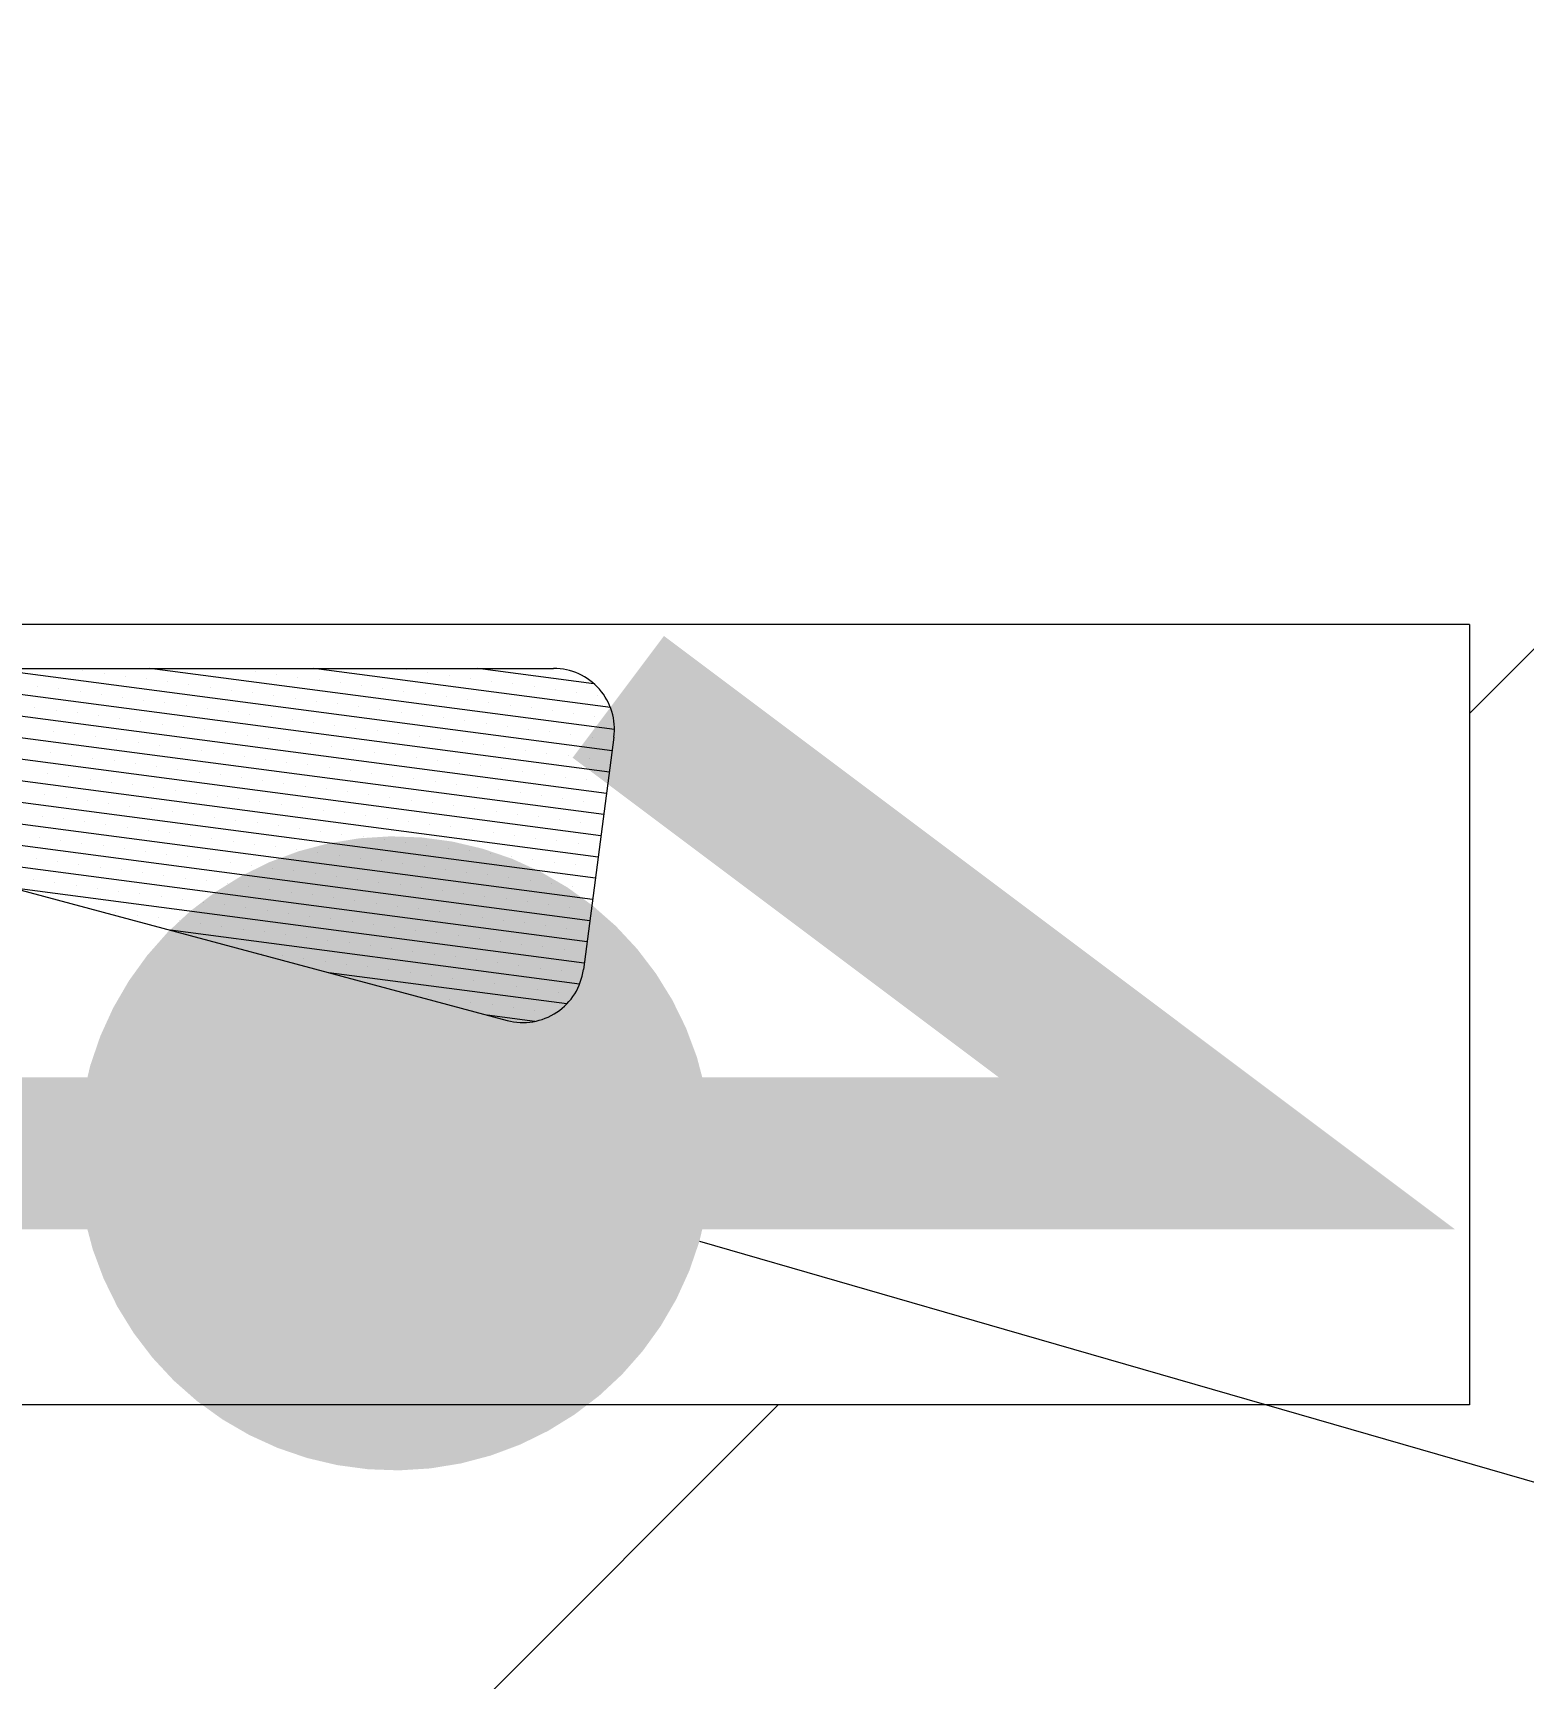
# Model space of a CAD drawing. Header units: inches. Extents: x 0 to 703, y 0 to 93.
# Drawn here: x 633.294 to 633.882, y 91.413 to 92.062 of the extents above; entities that cross this region are included whole.
import ezdxf
from ezdxf import colors
from ezdxf.entities.mleader import LeaderData, LeaderLine
from ezdxf.math import Vec2, Vec3

# ---------------------------------------------------------------- set-up
doc = ezdxf.new("R2010")
doc.units = ezdxf.units.IN
doc.header["$MEASUREMENT"] = 0
doc.layers.add('BP Others', color=190, linetype='Continuous', lineweight=0)
doc.layers.add('BP Text', color=20, linetype='Continuous', lineweight=0)
doc.layers.add('Metal', color=7, linetype='Continuous', true_color=0x803345)
doc.styles.get("Standard").update_dxf_attribs({"font": 'ARIALN.TTF'})

# ---------------------------------------------------------------- blocks, each defined once
blk = doc.blocks.new('*X20')
at = {"color": 0}
for p, q in [((15.30312, 19.61153), (15.49393, 19.63665)), ((15.30407, 19.60279), (15.56126, 19.63665)), ((15.30479, 19.62061), (15.42659, 19.63665)), ((15.30522, 19.59407), (15.6286, 19.63665)), ((15.30637, 19.58536), (15.69593, 19.63665)), ((15.31155, 19.63037), (15.35926, 19.63665)), ((15.38845, 19.63606), (15.38845, 19.63606)), ((15.4506, 19.63537), (15.4506, 19.63537)), ((15.45931, 19.63652), (15.45931, 19.63652)), ((15.52146, 19.63584), (15.52146, 19.63584)), ((15.30752, 19.57665), (15.71359, 19.63011)), ((15.33617, 19.62918), (15.33617, 19.62918)), ((15.34489, 19.63032), (15.34489, 19.63032)), ((15.3536, 19.63147), (15.3536, 19.63147)), ((15.36231, 19.63262), (15.36231, 19.63262)), ((15.37103, 19.63376), (15.37103, 19.63376)), ((15.37974, 19.63491), (15.37974, 19.63491)), ((15.39832, 19.62849), (15.39832, 19.62849)), ((15.40703, 19.62964), (15.40703, 19.62964)), ((15.41574, 19.63079), (15.41574, 19.63079)), ((15.42446, 19.63193), (15.42446, 19.63193)), ((15.43317, 19.63308), (15.43317, 19.63308)), ((15.44189, 19.63423), (15.44189, 19.63423)), ((15.46917, 19.62896), (15.46917, 19.62896)), ((15.47789, 19.6301), (15.47789, 19.6301)), ((15.4866, 19.63125), (15.4866, 19.63125)), ((15.49532, 19.6324), (15.49532, 19.6324)), ((15.50403, 19.63354), (15.50403, 19.63354)), ((15.51274, 19.63469), (15.51274, 19.63469)), ((15.53132, 19.62827), (15.53132, 19.62827)), ((15.54003, 19.62942), (15.54003, 19.62942)), ((15.30866, 19.56793), (15.71948, 19.62202)), ((15.31003, 19.62573), (15.31003, 19.62573)), ((15.31874, 19.62688), (15.31874, 19.62688)), ((15.32746, 19.62803), (15.32746, 19.62803)), ((15.34603, 19.62161), (15.34603, 19.62161)), ((15.35475, 19.62276), (15.35475, 19.62276)), ((15.36346, 19.6239), (15.36346, 19.6239)), ((15.37217, 19.62505), (15.37217, 19.62505)), ((15.38089, 19.6262), (15.38089, 19.6262)), ((15.3896, 19.62734), (15.3896, 19.62734)), ((15.41689, 19.62207), (15.41689, 19.62207)), ((15.4256, 19.62322), (15.4256, 19.62322)), ((15.43432, 19.62437), (15.43432, 19.62437)), ((15.44303, 19.62551), (15.44303, 19.62551)), ((15.45175, 19.62666), (15.45175, 19.62666)), ((15.46046, 19.62781), (15.46046, 19.62781)), ((15.48775, 19.62254), (15.48775, 19.62254)), ((15.49646, 19.62368), (15.49646, 19.62368)), ((15.50518, 19.62483), (15.50518, 19.62483)), ((15.51389, 19.62598), (15.51389, 19.62598)), ((15.5226, 19.62712), (15.5226, 19.62712)), ((15.31118, 19.61702), (15.31118, 19.61702)), ((15.31989, 19.61817), (15.31989, 19.61817)), ((15.3286, 19.61931), (15.3286, 19.61931)), ((15.33732, 19.62046), (15.33732, 19.62046)), ((15.36461, 19.61519), (15.36461, 19.61519)), ((15.37332, 19.61634), (15.37332, 19.61634)), ((15.38204, 19.61748), (15.38204, 19.61748)), ((15.39075, 19.61863), (15.39075, 19.61863)), ((15.39946, 19.61978), (15.39946, 19.61978)), ((15.40818, 19.62092), (15.40818, 19.62092)), ((15.43547, 19.61565), (15.43547, 19.61565)), ((15.44418, 19.6168), (15.44418, 19.6168)), ((15.45289, 19.61795), (15.45289, 19.61795)), ((15.46161, 19.61909), (15.46161, 19.61909)), ((15.47032, 19.62024), (15.47032, 19.62024)), ((15.47903, 19.62139), (15.47903, 19.62139)), ((15.49761, 19.61497), (15.49761, 19.61497)), ((15.50632, 19.61612), (15.50632, 19.61612)), ((15.51504, 19.61726), (15.51504, 19.61726)), ((15.52375, 19.61841), (15.52375, 19.61841)), ((15.53247, 19.61956), (15.53247, 19.61956)), ((15.54118, 19.62071), (15.54118, 19.62071)), ((15.30981, 19.55922), (15.72167, 19.61344)), ((15.31232, 19.60831), (15.31232, 19.60831)), ((15.32104, 19.60945), (15.32104, 19.60945)), ((15.32975, 19.6106), (15.32975, 19.6106)), ((15.33847, 19.61175), (15.33847, 19.61175)), ((15.34718, 19.61289), (15.34718, 19.61289)), ((15.35589, 19.61404), (15.35589, 19.61404)), ((15.38318, 19.60877), (15.38318, 19.60877)), ((15.3919, 19.60992), (15.3919, 19.60992)), ((15.40061, 19.61106), (15.40061, 19.61106)), ((15.40932, 19.61221), (15.40932, 19.61221)), ((15.41804, 19.61336), (15.41804, 19.61336)), ((15.42675, 19.61451), (15.42675, 19.61451)), ((15.44533, 19.60809), (15.44533, 19.60809)), ((15.45404, 19.60923), (15.45404, 19.60923)), ((15.46275, 19.61038), (15.46275, 19.61038)), ((15.47147, 19.61153), (15.47147, 19.61153)), ((15.48018, 19.61267), (15.48018, 19.61267)), ((15.4889, 19.61382), (15.4889, 19.61382)), ((15.51618, 19.60855), (15.51618, 19.60855)), ((15.5249, 19.6097), (15.5249, 19.6097)), ((15.53361, 19.61084), (15.53361, 19.61084)), ((15.30361, 19.60716), (15.30361, 19.60716)), ((15.31096, 19.5505), (15.72068, 19.60444)), ((15.3309, 19.60189), (15.3309, 19.60189)), ((15.33961, 19.60303), (15.33961, 19.60303)), ((15.34833, 19.60418), (15.34833, 19.60418)), ((15.35704, 19.60533), (15.35704, 19.60533)), ((15.36575, 19.60648), (15.36575, 19.60648)), ((15.37447, 19.60762), (15.37447, 19.60762)), ((15.39304, 19.6012), (15.39304, 19.6012)), ((15.40176, 19.60235), (15.40176, 19.60235)), ((15.41047, 19.6035), (15.41047, 19.6035)), ((15.41919, 19.60464), (15.41919, 19.60464)), ((15.4279, 19.60579), (15.4279, 19.60579)), ((15.43661, 19.60694), (15.43661, 19.60694)), ((15.4639, 19.60167), (15.4639, 19.60167)), ((15.47262, 19.60281), (15.47262, 19.60281)), ((15.48133, 19.60396), (15.48133, 19.60396)), ((15.49004, 19.60511), (15.49004, 19.60511)), ((15.49876, 19.60626), (15.49876, 19.60626)), ((15.50747, 19.6074), (15.50747, 19.6074)), ((15.53476, 19.60213), (15.53476, 19.60213)), ((15.30476, 19.59844), (15.30476, 19.59844)), ((15.3121, 19.54179), (15.71527, 19.59487)), ((15.31347, 19.59959), (15.31347, 19.59959)), ((15.32219, 19.60074), (15.32219, 19.60074)), ((15.34947, 19.59547), (15.34947, 19.59547)), ((15.35819, 19.59661), (15.35819, 19.59661)), ((15.3669, 19.59776), (15.3669, 19.59776)), ((15.37562, 19.59891), (15.37562, 19.59891)), ((15.38433, 19.60006), (15.38433, 19.60006)), ((15.41162, 19.59478), (15.41162, 19.59478)), ((15.42033, 19.59593), (15.42033, 19.59593)), ((15.42905, 19.59708), (15.42905, 19.59708)), ((15.43776, 19.59822), (15.43776, 19.59822)), ((15.44647, 19.59937), (15.44647, 19.59937)), ((15.45519, 19.60052), (15.45519, 19.60052)), ((15.48248, 19.59525), (15.48248, 19.59525)), ((15.49119, 19.59639), (15.49119, 19.59639)), ((15.4999, 19.59754), (15.4999, 19.59754)), ((15.50862, 19.59869), (15.50862, 19.59869)), ((15.51733, 19.59984), (15.51733, 19.59984)), ((15.52605, 19.60098), (15.52605, 19.60098)), ((15.3059, 19.58973), (15.3059, 19.58973)), ((15.31462, 19.59088), (15.31462, 19.59088)), ((15.32333, 19.59203), (15.32333, 19.59203)), ((15.33205, 19.59317), (15.33205, 19.59317)), ((15.34076, 19.59432), (15.34076, 19.59432)), ((15.35934, 19.5879), (15.35934, 19.5879)), ((15.36805, 19.58905), (15.36805, 19.58905)), ((15.37676, 19.59019), (15.37676, 19.59019)), ((15.38548, 19.59134), (15.38548, 19.59134)), ((15.39419, 19.59249), (15.39419, 19.59249)), ((15.4029, 19.59364), (15.4029, 19.59364)), ((15.43019, 19.58836), (15.43019, 19.58836)), ((15.43891, 19.58951), (15.43891, 19.58951)), ((15.44762, 19.59066), (15.44762, 19.59066)), ((15.45633, 19.59181), (15.45633, 19.59181)), ((15.46505, 19.59295), (15.46505, 19.59295)), ((15.47376, 19.5941), (15.47376, 19.5941)), ((15.50105, 19.58883), (15.50105, 19.58883)), ((15.50977, 19.58997), (15.50977, 19.58997)), ((15.51848, 19.59112), (15.51848, 19.59112)), ((15.52719, 19.59227), (15.52719, 19.59227)), ((15.53591, 19.59342), (15.53591, 19.59342)), ((15.30705, 19.58102), (15.30705, 19.58102)), ((15.31325, 19.53308), (15.68058, 19.58144)), ((15.31577, 19.58216), (15.31577, 19.58216)), ((15.32448, 19.58331), (15.32448, 19.58331)), ((15.33319, 19.58446), (15.33319, 19.58446)), ((15.34191, 19.58561), (15.34191, 19.58561)), ((15.35062, 19.58675), (15.35062, 19.58675)), ((15.37791, 19.58148), (15.37791, 19.58148)), ((15.38662, 19.58263), (15.38662, 19.58263)), ((15.39534, 19.58378), (15.39534, 19.58378)), ((15.40405, 19.58492), (15.40405, 19.58492)), ((15.41277, 19.58607), (15.41277, 19.58607)), ((15.42148, 19.58722), (15.42148, 19.58722)), ((15.44877, 19.58194), (15.44877, 19.58194)), ((15.45748, 19.58309), (15.45748, 19.58309)), ((15.4662, 19.58424), (15.4662, 19.58424)), ((15.47491, 19.58539), (15.47491, 19.58539)), ((15.48362, 19.58653), (15.48362, 19.58653)), ((15.49234, 19.58768), (15.49234, 19.58768)), ((15.51091, 19.58126), (15.51091, 19.58126)), ((15.51963, 19.58241), (15.51963, 19.58241)), ((15.52834, 19.58356), (15.52834, 19.58356)), ((15.53705, 19.5847), (15.53705, 19.5847)), ((15.32563, 19.5746), (15.32563, 19.5746)), ((15.33434, 19.57574), (15.33434, 19.57574)), ((15.34305, 19.57689), (15.34305, 19.57689)), ((15.35177, 19.57804), (15.35177, 19.57804)), ((15.36048, 19.57919), (15.36048, 19.57919)), ((15.3692, 19.58033), (15.3692, 19.58033)), ((15.39649, 19.57506), (15.39649, 19.57506)), ((15.4052, 19.57621), (15.4052, 19.57621)), ((15.41391, 19.57736), (15.41391, 19.57736)), ((15.42263, 19.5785), (15.42263, 19.5785)), ((15.43134, 19.57965), (15.43134, 19.57965)), ((15.44005, 19.5808), (15.44005, 19.5808)), ((15.45863, 19.57438), (15.45863, 19.57438)), ((15.46734, 19.57552), (15.46734, 19.57552)), ((15.47606, 19.57667), (15.47606, 19.57667)), ((15.48477, 19.57782), (15.48477, 19.57782)), ((15.49348, 19.57897), (15.49348, 19.57897)), ((15.5022, 19.58011), (15.5022, 19.58011)), ((15.52949, 19.57484), (15.52949, 19.57484)), ((15.5382, 19.57599), (15.5382, 19.57599)), ((15.3082, 19.5723), (15.3082, 19.5723)), ((15.31691, 19.57345), (15.31691, 19.57345)), ((15.3442, 19.56818), (15.3442, 19.56818)), ((15.35292, 19.56933), (15.35292, 19.56933)), ((15.36163, 19.57047), (15.36163, 19.57047)), ((15.37034, 19.57162), (15.37034, 19.57162)), ((15.37906, 19.57277), (15.37906, 19.57277)), ((15.38777, 19.57391), (15.38777, 19.57391)), ((15.40635, 19.56749), (15.40635, 19.56749)), ((15.41506, 19.56864), (15.41506, 19.56864)), ((15.42377, 19.56979), (15.42377, 19.56979)), ((15.43249, 19.57094), (15.43249, 19.57094)), ((15.4412, 19.57208), (15.4412, 19.57208)), ((15.44992, 19.57323), (15.44992, 19.57323)), ((15.4772, 19.56796), (15.4772, 19.56796)), ((15.48592, 19.56911), (15.48592, 19.56911)), ((15.49463, 19.57025), (15.49463, 19.57025)), ((15.50335, 19.5714), (15.50335, 19.5714)), ((15.51206, 19.57255), (15.51206, 19.57255)), ((15.52077, 19.57369), (15.52077, 19.57369)), ((15.30935, 19.56359), (15.30935, 19.56359)), ((15.3144, 19.52436), (15.61554, 19.56401)), ((15.31806, 19.56474), (15.31806, 19.56474)), ((15.32677, 19.56588), (15.32677, 19.56588)), ((15.33549, 19.56703), (15.33549, 19.56703)), ((15.36278, 19.56176), (15.36278, 19.56176)), ((15.37149, 19.56291), (15.37149, 19.56291)), ((15.3802, 19.56405), (15.3802, 19.56405)), ((15.38892, 19.5652), (15.38892, 19.5652)), ((15.39763, 19.56635), (15.39763, 19.56635)), ((15.42492, 19.56108), (15.42492, 19.56108)), ((15.43363, 19.56222), (15.43363, 19.56222)), ((15.44235, 19.56337), (15.44235, 19.56337)), ((15.45106, 19.56452), (15.45106, 19.56452)), ((15.45978, 19.56566), (15.45978, 19.56566)), ((15.46849, 19.56681), (15.46849, 19.56681)), ((15.49578, 19.56154), (15.49578, 19.56154)), ((15.50449, 19.56269), (15.50449, 19.56269)), ((15.51321, 19.56383), (15.51321, 19.56383)), ((15.52192, 19.56498), (15.52192, 19.56498)), ((15.53063, 19.56613), (15.53063, 19.56613)), ((15.53935, 19.56727), (15.53935, 19.56727)), ((15.31049, 19.55488), (15.31049, 19.55488)), ((15.31921, 19.55602), (15.31921, 19.55602)), ((15.32792, 19.55717), (15.32792, 19.55717)), ((15.33664, 19.55832), (15.33664, 19.55832)), ((15.34535, 19.55946), (15.34535, 19.55946)), ((15.35406, 19.56061), (15.35406, 19.56061)), ((15.37264, 19.55419), (15.37264, 19.55419)), ((15.38135, 19.55534), (15.38135, 19.55534)), ((15.39007, 19.55649), (15.39007, 19.55649)), ((15.39878, 19.55763), (15.39878, 19.55763)), ((15.40749, 19.55878), (15.40749, 19.55878)), ((15.41621, 19.55993), (15.41621, 19.55993)), ((15.4435, 19.55466), (15.4435, 19.55466)), ((15.45221, 19.5558), (15.45221, 19.5558)), ((15.46092, 19.55695), (15.46092, 19.55695)), ((15.46964, 19.5581), (15.46964, 19.5581)), ((15.47835, 19.55924), (15.47835, 19.55924)), ((15.48707, 19.56039), (15.48707, 19.56039)), ((15.50564, 19.55397), (15.50564, 19.55397)), ((15.51435, 19.55512), (15.51435, 19.55512)), ((15.52307, 19.55627), (15.52307, 19.55627)), ((15.53178, 19.55741), (15.53178, 19.55741)), ((15.5405, 19.55856), (15.5405, 19.55856)), ((15.32035, 19.54731), (15.32035, 19.54731)), ((15.32907, 19.54846), (15.32907, 19.54846)), ((15.33778, 19.5496), (15.33778, 19.5496)), ((15.3465, 19.55075), (15.3465, 19.55075)), ((15.35521, 19.5519), (15.35521, 19.5519)), ((15.36392, 19.55304), (15.36392, 19.55304)), ((15.39121, 19.54777), (15.39121, 19.54777)), ((15.39993, 19.54892), (15.39993, 19.54892)), ((15.40864, 19.55007), (15.40864, 19.55007)), ((15.41735, 19.55121), (15.41735, 19.55121)), ((15.42607, 19.55236), (15.42607, 19.55236)), ((15.43478, 19.55351), (15.43478, 19.55351)), ((15.46207, 19.54824), (15.46207, 19.54824)), ((15.47078, 19.54938), (15.47078, 19.54938)), ((15.4795, 19.55053), (15.4795, 19.55053)), ((15.48821, 19.55168), (15.48821, 19.55168)), ((15.49693, 19.55282), (15.49693, 19.55282)), ((15.52422, 19.54755), (15.52422, 19.54755)), ((15.53293, 19.5487), (15.53293, 19.5487)), ((15.54164, 19.54985), (15.54164, 19.54985)), ((15.31164, 19.54616), (15.31164, 19.54616)), ((15.31555, 19.51565), (15.5505, 19.54658)), ((15.33893, 19.54089), (15.33893, 19.54089)), ((15.34764, 19.54204), (15.34764, 19.54204)), ((15.35636, 19.54318), (15.35636, 19.54318)), ((15.36507, 19.54433), (15.36507, 19.54433)), ((15.37379, 19.54548), (15.37379, 19.54548)), ((15.3825, 19.54663), (15.3825, 19.54663)), ((15.40979, 19.54135), (15.40979, 19.54135)), ((15.4185, 19.5425), (15.4185, 19.5425)), ((15.42722, 19.54365), (15.42722, 19.54365)), ((15.43593, 19.54479), (15.43593, 19.54479)), ((15.44464, 19.54594), (15.44464, 19.54594)), ((15.45336, 19.54709), (15.45336, 19.54709)), ((15.47193, 19.54067), (15.47193, 19.54067)), ((15.48065, 19.54182), (15.48065, 19.54182)), ((15.48936, 19.54296), (15.48936, 19.54296)), ((15.49807, 19.54411), (15.49807, 19.54411)), ((15.50679, 19.54526), (15.50679, 19.54526)), ((15.5155, 19.54641), (15.5155, 19.54641)), ((15.31279, 19.53745), (15.31279, 19.53745)), ((15.3215, 19.53859), (15.3215, 19.53859)), ((15.33022, 19.53974), (15.33022, 19.53974)), ((15.3575, 19.53447), (15.3575, 19.53447)), ((15.36622, 19.53562), (15.36622, 19.53562)), ((15.37493, 19.53676), (15.37493, 19.53676)), ((15.38365, 19.53791), (15.38365, 19.53791)), ((15.39236, 19.53906), (15.39236, 19.53906)), ((15.40107, 19.54021), (15.40107, 19.54021)), ((15.41965, 19.53379), (15.41965, 19.53379)), ((15.42836, 19.53493), (15.42836, 19.53493)), ((15.43708, 19.53608), (15.43708, 19.53608)), ((15.44579, 19.53723), (15.44579, 19.53723)), ((15.4545, 19.53838), (15.4545, 19.53838)), ((15.46322, 19.53952), (15.46322, 19.53952)), ((15.49051, 19.53425), (15.49051, 19.53425)), ((15.49922, 19.5354), (15.49922, 19.5354)), ((15.50793, 19.53654), (15.50793, 19.53654)), ((15.51665, 19.53769), (15.51665, 19.53769)), ((15.31394, 19.52873), (15.31394, 19.52873)), ((15.31744, 19.50703), (15.48546, 19.52915)), ((15.32265, 19.52988), (15.32265, 19.52988)), ((15.33136, 19.53103), (15.33136, 19.53103)), ((15.34008, 19.53218), (15.34008, 19.53218)), ((15.34879, 19.53332), (15.34879, 19.53332)), ((15.36737, 19.5269), (15.36737, 19.5269)), ((15.37608, 19.52805), (15.37608, 19.52805)), ((15.38479, 19.5292), (15.38479, 19.5292)), ((15.39351, 19.53034), (15.39351, 19.53034)), ((15.40222, 19.53149), (15.40222, 19.53149)), ((15.41093, 19.53264), (15.41093, 19.53264)), ((15.43822, 19.52737), (15.43822, 19.52737)), ((15.44694, 19.52851), (15.44694, 19.52851)), ((15.45565, 19.52966), (15.45565, 19.52966)), ((15.46437, 19.53081), (15.46437, 19.53081)), ((15.47308, 19.53196), (15.47308, 19.53196)), ((15.48179, 19.5331), (15.48179, 19.5331)), ((15.3238, 19.52117), (15.3238, 19.52117)), ((15.33251, 19.52231), (15.33251, 19.52231)), ((15.34122, 19.52346), (15.34122, 19.52346)), ((15.34994, 19.52461), (15.34994, 19.52461)), ((15.35865, 19.52576), (15.35865, 19.52576)), ((15.38594, 19.52048), (15.38594, 19.52048)), ((15.39465, 19.52163), (15.39465, 19.52163)), ((15.40337, 19.52278), (15.40337, 19.52278)), ((15.41208, 19.52393), (15.41208, 19.52393)), ((15.4208, 19.52507), (15.4208, 19.52507)), ((15.42951, 19.52622), (15.42951, 19.52622)), ((15.31508, 19.52002), (15.31508, 19.52002)), ((15.33366, 19.5136), (15.33366, 19.5136)), ((15.34237, 19.51475), (15.34237, 19.51475)), ((15.35109, 19.51589), (15.35109, 19.51589)), ((15.3598, 19.51704), (15.3598, 19.51704)), ((15.36851, 19.51819), (15.36851, 19.51819)), ((15.37723, 19.51934), (15.37723, 19.51934)), ((15.40452, 19.51406), (15.40452, 19.51406)), ((15.41323, 19.51521), (15.41323, 19.51521)), ((15.42194, 19.51636), (15.42194, 19.51636)), ((15.43066, 19.51751), (15.43066, 19.51751)), ((15.43937, 19.51865), (15.43937, 19.51865)), ((15.44808, 19.5198), (15.44808, 19.5198)), ((15.31623, 19.51131), (15.31623, 19.51131)), ((15.32271, 19.49886), (15.42042, 19.51172)), ((15.32494, 19.51245), (15.32494, 19.51245)), ((15.35223, 19.50718), (15.35223, 19.50718)), ((15.36095, 19.50833), (15.36095, 19.50833)), ((15.36966, 19.50948), (15.36966, 19.50948)), ((15.37837, 19.51062), (15.37837, 19.51062)), ((15.38709, 19.51177), (15.38709, 19.51177)), ((15.3958, 19.51292), (15.3958, 19.51292)), ((15.32609, 19.50374), (15.32609, 19.50374)), ((15.3348, 19.50489), (15.3348, 19.50489)), ((15.34352, 19.50603), (15.34352, 19.50603)), ((15.37081, 19.50076), (15.37081, 19.50076)), ((15.37952, 19.50191), (15.37952, 19.50191)), ((15.33581, 19.49172), (15.35537, 19.4943)), ((15.33595, 19.49617), (15.33595, 19.49617)), ((15.34467, 19.49732), (15.34467, 19.49732)), ((15.35338, 19.49847), (15.35338, 19.49847)), ((15.36209, 19.49961), (15.36209, 19.49961))]:
    blk.add_line(p, q, dxfattribs=at)
blk = doc.blocks.new('_Dot')
at = {"color": 0, "linetype": 'ByBlock', "lineweight": -2}
blk.add_line((-0.5, 0), (-1, 0), dxfattribs=at)
at = {"color": 0, "linetype": 'ByBlock', "const_width": 0.5}
blk.add_lwpolyline([(-0.25, 0, 1), (0.25, 0, 1)], format="xyb", close=True, dxfattribs=at)

msp = doc.modelspace()

# ---------------------------------------------------------------- hatches: boundary and pattern name
at = {"layer": 'BP Others'}
h = msp.add_hatch(dxfattribs=at)
h.set_pattern_fill('ANSI31', color=256, scale=10)
h.set_pattern_definition([(45, (527.9527, 95.4872), (-0.883883, 0.883883), [])])
h.paths.add_polyline_path([(638.58484, 93.1591), (632.94076, 93.1591), (632.94076, 91.82877), (633.86061, 91.82877), (633.86061, 91.52108), (632.94076, 91.52108), (632.94076, 80.16815), (638.58484, 80.16815)])

# ---------------------------------------------------------------- linework, layer by layer
for p, q in [((633.86061, 91.82877), (632.94076, 91.82877)), ((633.86061, 91.82877), (633.86061, 91.52108)), ((633.14561, 91.81139), (633.49948, 91.81139)), ((633.52328, 91.78426), (633.51122, 91.69267)), ((633.1394, 91.76421), (633.48121, 91.67262)), ((633.86061, 91.52108), (632.94076, 91.52108))]:
    msp.add_line(p, q, dxfattribs=at)
for centre, start, end in [((633.49948, 91.78739), 352.5, 90), ((633.48742, 91.6958), 255, 352.5)]:
    msp.add_arc(centre, 0.024, start, end, dxfattribs=at)
at = {"layer": 'Metal', "const_width": 0.06, "flags": 128}
msp.add_lwpolyline([(631.72938, 86.25635), (631.72938, 90.80133), (632.54825, 91.62021), (633.76498, 91.62021), (633.52498, 91.80021)], dxfattribs=at)

# ---------------------------------------------------------------- block references
at = {"layer": 'BP Others', "extrusion": (0, 0, -1), "xscale": 0.96, "yscale": 0.96, "zscale": -0.96}
msp.add_blockref('*X20', (-648.21448, 72.96019), dxfattribs=at)

# ---------------------------------------------------------------- leaders
at = {"layer": 'BP Text'}
ml = msp.add_multileader_mtext('Standard', dxfattribs=at)
ml.set_content('\\A1;{\\fArial|b0|i0|c0|p34;COUNTERFLASHING}', color=256)
ml.set_leader_properties(color=256, lineweight=0)
ml.set_arrow_properties(name='DOT')
ml.build(insert=Vec2(0, 0))
ml.multileader.update_dxf_attribs({"text_left_attachment_type": 2, "text_right_attachment_type": 2, "dogleg_length": 0.36, "arrow_head_size": 0.25, "scale": 4})
ctx = ml.context
ctx.base_point, ctx.scale, ctx.char_height, ctx.arrow_head_size, ctx.landing_gap_size, ctx.plane_origin = Vec3(640.74762, 89.78524), 4, 0.36, 0.25, 0.18, Vec3(656.4123, 97.81487)
ctx.left_attachment, ctx.right_attachment = 2, 2
notes = []
notes.append((ctx, [(0, (1, 1, 0), (639.7981, 89.78524), (1, 0), 0.94951, [(1, [(633.43688, 91.62021)], 0, [])])]))
ctx.mtext.insert, ctx.mtext.width, ctx.mtext.flow_direction = Vec3(640.92762, 89.9715), 15.6073841, 5
for ctx, leaders in notes:
    for number, flags, end, landing, length, lines in leaders:
        leader = LeaderData()
        leader.index, (leader.has_last_leader_line, leader.has_dogleg_vector, leader.attachment_direction) = number, flags
        leader.last_leader_point, leader.dogleg_vector, leader.dogleg_length = Vec3(end), Vec3(landing), length
        for number, points, colour, breaks in lines:
            line = LeaderLine()
            line.index, line.vertices, line.color, line.breaks = number, Vec3.list(points), colors.encode_raw_color(colour), breaks
            leader.lines.append(line)
        ctx.leaders.append(leader)

doc.saveas('drawing.dxf')
